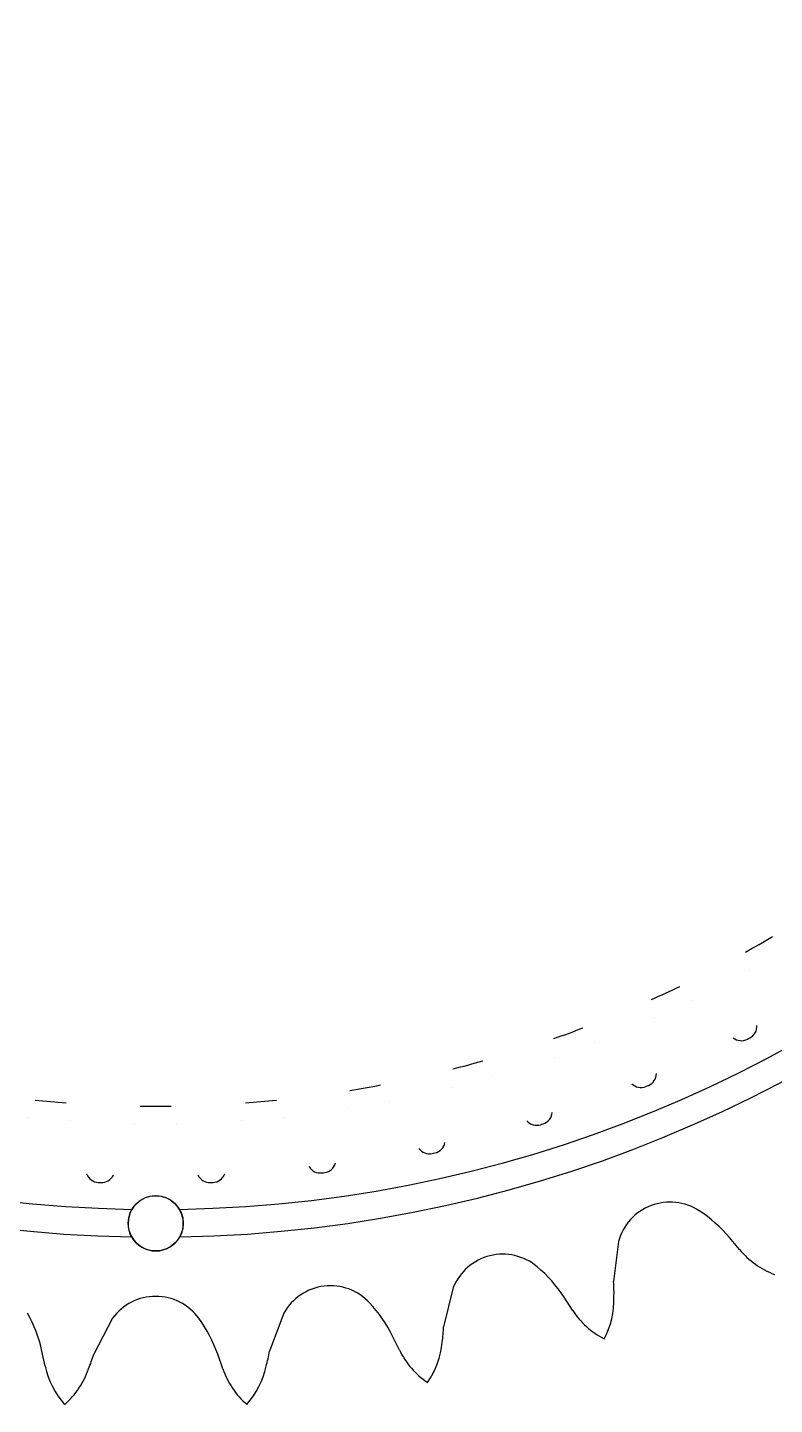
# Model space of a CAD drawing. Header units: millimetres. Extents: x -109 to 109, y -109 to 109.
# Drawn here: x -9.3 to 44.9, y -109.1 to -9.3 of the extents above; entities that cross this region are included whole.
import ezdxf

# ---------------------------------------------------------------- set-up
doc = ezdxf.new("R2010")
doc.units = ezdxf.units.MM
doc.layers.add('Cut003', color=7, linetype='CONTINUOUS')

msp = doc.modelspace()

# ---------------------------------------------------------------- linework, layer by layer
at = {"layer": 'Cut003'}
for p, q in [((44.723, -75.207), (44.723, -75.207, 10)), ((44.723, -75.207), (44.723, -75.207, 10)), ((42.769, -76.335), (42.769, -76.335, 10)), ((42.769, -76.335), (42.769, -76.335, 10)), ((43.067, -77.646), (43.067, -77.646, 10)), ((43.067, -77.646), (43.067, -77.646, 10)), ((37.998, -78.819), (37.998, -78.819, 10)), ((37.998, -78.819), (37.998, -78.819, 10)), ((35.954, -79.772), (35.954, -79.772, 10)), ((35.954, -79.772), (35.954, -79.772, 10)), ((38.902, -79.815), (38.902, -79.815, 10)), ((38.902, -79.815), (38.902, -79.815, 10)), ((30.984, -81.83), (30.984, -81.83, 10)), ((30.984, -81.83), (30.984, -81.83, 10)), ((36.136, -81.104), (36.136, -81.104, 10)), ((36.136, -81.104), (36.136, -81.104, 10)), ((43.594, -81.644), (43.594, -81.644, 10)), ((43.594, -81.644), (43.594, -81.644, 10)), ((28.864, -82.602), (28.864, -82.602, 10)), ((28.864, -82.602), (28.864, -82.602, 10)), ((41.874, -82.54), (41.874, -82.54, 10)), ((41.874, -82.54), (41.874, -82.54, 10)), ((42.912, -82.649), (42.912, -82.649, 10)), ((42.912, -82.649), (42.912, -82.649, 10)), ((43.088, -82.557), (43.088, -82.557, 10)), ((43.088, -82.557), (43.088, -82.557, 10)), ((31.797, -82.902), (31.797, -82.902, 10)), ((31.797, -82.902), (31.797, -82.902, 10)), ((21.555, -84.803), (21.555, -84.803, 10)), ((21.555, -84.803), (21.555, -84.803, 10)), ((23.734, -84.22), (23.734, -84.22, 10)), ((23.734, -84.22), (23.734, -84.22, 10)), ((28.93, -83.945), (28.93, -83.945, 10)), ((28.93, -83.945), (28.93, -83.945, 10)), ((24.451, -85.357), (24.451, -85.357, 10)), ((24.451, -85.357), (24.451, -85.357, 10)), ((36.313, -85.133), (36.313, -85.133, 10)), ((36.313, -85.133), (36.313, -85.133, 10)), ((14.082, -86.359), (14.082, -86.359, 10)), ((14.082, -86.359), (14.082, -86.359, 10)), ((16.304, -85.968), (16.304, -85.968, 10)), ((16.304, -85.968), (16.304, -85.968, 10)), ((21.503, -86.147), (21.503, -86.147, 10)), ((21.503, -86.147), (21.503, -86.147, 10)), ((34.521, -85.875), (34.521, -85.875, 10)), ((34.521, -85.875), (34.521, -85.875, 10)), ((35.546, -86.074), (35.546, -86.074, 10)), ((35.546, -86.074), (35.546, -86.074, 10)), ((35.729, -85.998), (35.729, -85.998, 10)), ((35.729, -85.998), (35.729, -85.998, 10)), ((-8.749, -87.061), (-8.749, -87.061, 10)), ((-8.749, -87.061), (-8.749, -87.061, 10)), ((-6.502, -87.258), (-6.502, -87.258, 10)), ((-6.502, -87.258), (-6.502, -87.258, 10)), ((-1.128, -87.493), (-1.128, -87.493, 10)), ((-1.128, -87.493), (-1.128, -87.493, 10)), ((1.128, -87.493), (1.128, -87.493, 10)), ((1.128, -87.493), (1.128, -87.493, 10)), ((6.502, -87.258), (6.502, -87.258, 10)), ((6.502, -87.258), (6.502, -87.258, 10)), ((8.749, -87.061), (8.749, -87.061, 10)), ((8.749, -87.061), (8.749, -87.061, 10)), ((13.913, -87.694), (13.913, -87.694, 10)), ((13.913, -87.694), (13.913, -87.694, 10)), ((16.919, -87.164), (16.919, -87.164, 10)), ((16.919, -87.164), (16.919, -87.164, 10)), ((-9.258, -88.306), (-9.258, -88.306, 10)), ((-9.258, -88.306), (-9.258, -88.306, 10)), ((-6.217, -88.572), (-6.217, -88.572, 10)), ((-6.217, -88.572), (-6.217, -88.572, 10)), ((-1.526, -88.777), (-1.526, -88.777, 10)), ((-1.526, -88.777), (-1.526, -88.777, 10)), ((1.526, -88.777), (1.526, -88.777, 10)), ((1.526, -88.777), (1.526, -88.777, 10)), ((6.217, -88.572), (6.217, -88.572, 10)), ((6.217, -88.572), (6.217, -88.572, 10)), ((9.258, -88.306), (9.258, -88.306, 10)), ((9.258, -88.306), (9.258, -88.306, 10)), ((26.905, -88.557), (26.905, -88.557, 10)), ((26.905, -88.557), (26.905, -88.557, 10)), ((27.909, -88.845), (27.909, -88.845, 10)), ((27.909, -88.845), (27.909, -88.845, 10)), ((28.098, -88.785), (28.098, -88.785, 10)), ((28.098, -88.785), (28.098, -88.785, 10)), ((28.755, -87.974), (28.755, -87.974, 10)), ((28.755, -87.974), (28.755, -87.974, 10)), ((19.085, -90.565), (19.085, -90.565, 10)), ((19.085, -90.565), (19.085, -90.565, 10)), ((20.978, -90.145), (20.978, -90.145, 10)), ((20.978, -90.145), (20.978, -90.145, 10)), ((13.041, -91.631), (13.041, -91.631, 10)), ((13.041, -91.631), (13.041, -91.631, 10)), ((20.059, -90.939), (20.059, -90.939, 10)), ((20.059, -90.939), (20.059, -90.939, 10)), ((20.253, -90.896), (20.253, -90.896, 10)), ((20.253, -90.896), (20.253, -90.896, 10)), ((-5.006, -92.419), (-5.006, -92.419, 10)), ((-5.006, -92.419), (-5.006, -92.419, 10)), ((-3.068, -92.503), (-3.068, -92.503, 10)), ((-3.068, -92.503), (-3.068, -92.503, 10)), ((3.068, -92.503), (3.068, -92.503, 10)), ((3.068, -92.503), (3.068, -92.503, 10)), ((5.006, -92.419), (5.006, -92.419, 10)), ((5.006, -92.419), (5.006, -92.419, 10)), ((11.119, -91.884), (11.119, -91.884, 10)), ((11.119, -91.884), (11.119, -91.884, 10)), ((12.057, -92.341), (12.057, -92.341, 10)), ((12.057, -92.341), (12.057, -92.341, 10)), ((12.254, -92.315), (12.254, -92.315, 10)), ((12.254, -92.315), (12.254, -92.315, 10)), ((-4.161, -93.032), (-4.161, -93.032, 10)), ((-4.161, -93.032), (-4.161, -93.032, 10)), ((-3.963, -93.041), (-3.963, -93.041, 10)), ((-3.963, -93.041), (-3.963, -93.041, 10)), ((3.963, -93.041), (3.963, -93.041, 10)), ((3.963, -93.041), (3.963, -93.041, 10)), ((4.161, -93.032), (4.161, -93.032, 10)), ((4.161, -93.032), (4.161, -93.032, 10)), ((-1.723, -94.984, 12), (-1.723, -94.984, 10)), ((-1.723, -94.984, 12), (-1.723, -94.984, 10)), ((1.723, -94.984, 12), (1.723, -94.984, 10)), ((1.723, -94.984, 12), (1.723, -94.984, 10)), ((39.41, -95.087), (39.41, -95.087, 10)), ((39.41, -95.087), (39.41, -95.087, 10)), ((2, -96), (2, -96, 12)), ((2, -96), (2, -96, 12)), ((-1.741, -96.984, 12), (-1.741, -96.984, 10)), ((-1.741, -96.984, 12), (-1.741, -96.984, 10)), ((1.741, -96.984, 12), (1.741, -96.984, 10)), ((1.741, -96.984, 12), (1.741, -96.984, 10)), ((33.555, -97.307), (33.201, -100.225)), ((33.555, -97.307, 10), (33.201, -100.225, 10)), ((33.555, -97.307), (33.201, -100.225)), ((33.555, -97.307, 10), (33.201, -100.225, 10)), ((33.555, -97.307), (33.555, -97.307, 10)), ((33.555, -97.307), (33.555, -97.307, 10)), ((42.335, -97.9), (41.61, -97.036)), ((42.335, -97.9, 10), (41.61, -97.036, 10)), ((41.61, -97.036), (41.61, -97.036, 10)), ((42.335, -97.9), (41.61, -97.036)), ((42.335, -97.9, 10), (41.61, -97.036, 10)), ((41.61, -97.036), (41.61, -97.036, 10)), ((42.335, -97.9), (42.335, -97.9, 10)), ((42.335, -97.9), (42.335, -97.9, 10)), ((27.661, -99.144), (27.661, -99.144, 10)), ((27.661, -99.144), (27.661, -99.144, 10)), ((21.582, -100.642), (20.878, -103.496)), ((21.582, -100.642, 10), (20.878, -103.496, 10)), ((21.582, -100.642), (20.878, -103.496)), ((21.582, -100.642, 10), (20.878, -103.496, 10)), ((21.582, -100.642), (21.582, -100.642, 10)), ((21.582, -100.642), (21.582, -100.642, 10)), ((33.201, -100.225), (33.201, -100.225, 10)), ((33.201, -100.225), (33.201, -100.225, 10)), ((15.509, -101.755), (15.509, -101.755, 10)), ((15.509, -101.755), (15.509, -101.755, 10)), ((30.226, -102.289), (29.61, -101.344)), ((30.226, -102.289, 10), (29.61, -101.344, 10)), ((29.61, -101.344), (29.61, -101.344, 10)), ((30.226, -102.289), (29.61, -101.344)), ((30.226, -102.289, 10), (29.61, -101.344, 10)), ((29.61, -101.344), (29.61, -101.344, 10)), ((33.231, -101.352), (33.231, -101.352, 10)), ((33.231, -101.352), (33.231, -101.352, 10)), ((-9.293, -102.51), (-9.293, -102.51, 10)), ((-9.293, -102.51), (-9.293, -102.51, 10)), ((9.293, -102.51), (8.251, -105.258)), ((9.293, -102.51, 10), (8.251, -105.258, 10)), ((9.293, -102.51), (8.251, -105.258)), ((9.293, -102.51, 10), (8.251, -105.258, 10)), ((9.293, -102.51), (9.293, -102.51, 10)), ((9.293, -102.51), (9.293, -102.51, 10)), ((30.226, -102.289), (30.226, -102.289, 10)), ((30.226, -102.289), (30.226, -102.289, 10)), ((-3.131, -102.883), (-4.497, -105.486)), ((-3.131, -102.883, 10), (-4.497, -105.486, 10)), ((-3.131, -102.883), (-4.497, -105.486)), ((-3.131, -102.883, 10), (-4.497, -105.486, 10)), ((-3.131, -102.883), (-3.131, -102.883, 10)), ((-3.131, -102.883), (-3.131, -102.883, 10)), ((3.131, -102.883), (3.131, -102.883, 10)), ((3.131, -102.883), (3.131, -102.883, 10)), ((20.878, -103.496), (20.878, -103.496, 10)), ((20.878, -103.496), (20.878, -103.496, 10)), ((17.676, -105.187), (17.179, -104.174)), ((17.676, -105.187, 10), (17.179, -104.174, 10)), ((17.179, -104.174), (17.179, -104.174, 10)), ((17.676, -105.187), (17.179, -104.174)), ((17.676, -105.187, 10), (17.179, -104.174, 10)), ((17.179, -104.174), (17.179, -104.174, 10)), ((20.772, -104.619), (20.772, -104.619, 10)), ((20.772, -104.619), (20.772, -104.619, 10)), ((32.527, -104.381), (32.527, -104.381, 10)), ((32.527, -104.381), (32.527, -104.381, 10)), ((-8.011, -106.36), (-8.251, -105.258)), ((-8.011, -106.36, 10), (-8.251, -105.258, 10)), ((-8.251, -105.258), (-8.251, -105.258, 10)), ((-8.251, -105.258), (-8.251, -105.258, 10)), ((-8.011, -106.36), (-8.251, -105.258)), ((-8.011, -106.36, 10), (-8.251, -105.258, 10)), ((-4.497, -105.486), (-4.497, -105.486, 10)), ((-4.497, -105.486), (-4.497, -105.486, 10)), ((4.868, -106.55), (4.497, -105.486)), ((4.868, -106.55, 10), (4.497, -105.486, 10)), ((4.497, -105.486), (4.497, -105.486, 10)), ((4.497, -105.486), (4.497, -105.486, 10)), ((4.868, -106.55), (4.497, -105.486)), ((4.868, -106.55, 10), (4.497, -105.486, 10)), ((8.251, -105.258), (8.251, -105.258, 10)), ((8.251, -105.258), (8.251, -105.258, 10)), ((17.676, -105.187), (17.676, -105.187, 10)), ((17.676, -105.187), (17.676, -105.187, 10)), ((-8.011, -106.36), (-8.011, -106.36, 10)), ((-8.011, -106.36), (-8.011, -106.36, 10)), ((-4.868, -106.55), (-4.868, -106.55, 10)), ((-4.868, -106.55), (-4.868, -106.55, 10)), ((4.868, -106.55), (4.868, -106.55, 10)), ((4.868, -106.55), (4.868, -106.55, 10)), ((8.011, -106.36), (8.011, -106.36, 10)), ((8.011, -106.36), (8.011, -106.36, 10)), ((19.708, -107.541), (19.708, -107.541, 10)), ((19.708, -107.541), (19.708, -107.541, 10)), ((-6.601, -109.132), (-6.601, -109.132, 10)), ((-6.601, -109.132), (-6.601, -109.132, 10)), ((6.601, -109.132), (6.601, -109.132, 10)), ((6.601, -109.132), (6.601, -109.132, 10))]:
    msp.add_line(p, q, dxfattribs=at)
msp.add_circle((0, -96), 2, dxfattribs=at)
msp.add_circle((0, -96), 2, dxfattribs=at)
for centre, radius, start, end in [((0, 0, 10), 97, 91.02841, -91.02841), ((0, 0, 10), 97, 91.02841, -91.02841), ((0, 0, 12), 97, 91.02841, -91.02841), ((0, 0, 12), 97, 91.02841, -91.02841), ((0, 0, 12), 95, 91.03918, -91.03918), ((0, 0, 10), 95, 91.03918, -91.03918), ((0, 0, 12), 95, 91.03918, -91.03918), ((0, 0, 10), 95, 91.03918, -91.03918), ((0, 0, 12), 95, -88.96082, 0), ((0, 0, 10), 95, -88.96082, 0), ((0, 0, 12), 95, -88.96082, 0), ((0, 0, 10), 95, -88.96082, 0), ((0, 0, 10), 97, -88.97159, 0), ((0, 0, 10), 97, -88.97159, 0), ((0, 0, 12), 97, -88.97159, 0), ((0, 0, 12), 97, -88.97159, 0), ((0, 0), 87.5, -60.7384, -59.26105), ((0, 0), 87.5, -60.7384, -59.26105), ((0, 0, 10), 87.5, -60.7384, -59.26105), ((0, 0, 10), 87.5, -60.7384, -59.26105), ((0, 0), 87.5, -65.7384, -64.26105), ((0, 0), 87.5, -65.7384, -64.26105), ((0, 0, 10), 87.5, -65.7384, -64.26105), ((0, 0, 10), 87.5, -65.7384, -64.26105), ((0, 0), 87.5, -70.7384, -69.26105), ((0, 0), 87.5, -70.7384, -69.26105), ((0, 0, 10), 87.5, -70.7384, -69.26105), ((0, 0, 10), 87.5, -70.7384, -69.26105), ((42.647, -81.716), 0.95, -62.32976, 4.31558), ((42.647, -81.716), 0.95, -62.32976, 4.31558), ((42.647, -81.716, 10), 0.95, -62.32976, 4.31558), ((42.647, -81.716, 10), 0.95, -62.32976, 4.31558), ((42.476, -81.805), 0.95, -129.31558, -62.67024), ((42.476, -81.805), 0.95, -129.31558, -62.67024), ((42.476, -81.805, 10), 0.95, -129.31558, -62.67024), ((42.476, -81.805, 10), 0.95, -129.31558, -62.67024), ((0, 0), 93.125, -62.56102, -62.43898), ((0, 0), 93.125, -62.56102, -62.43898), ((0, 0, 10), 93.125, -62.56102, -62.43898), ((0, 0, 10), 93.125, -62.56102, -62.43898), ((0, 0), 87.5, -75.7384, -74.26105), ((0, 0), 87.5, -75.7384, -74.26105), ((0, 0, 10), 87.5, -75.7384, -74.26105), ((0, 0, 10), 87.5, -75.7384, -74.26105), ((35.363, -85.122), 0.95, -67.32976, -0.68442), ((35.363, -85.122), 0.95, -67.32976, -0.68442), ((35.363, -85.122, 10), 0.95, -67.32976, -0.68442), ((35.363, -85.122, 10), 0.95, -67.32976, -0.68442), ((0, 0), 87.5, -80.7384, -79.26105), ((0, 0), 87.5, -80.7384, -79.26105), ((0, 0, 10), 87.5, -80.7384, -79.26105), ((0, 0, 10), 87.5, -80.7384, -79.26105), ((35.185, -85.195), 0.95, -134.31558, -67.67024), ((35.185, -85.195), 0.95, -134.31558, -67.67024), ((35.185, -85.195, 10), 0.95, -134.31558, -67.67024), ((35.185, -85.195, 10), 0.95, -134.31558, -67.67024), ((0, 0), 93.125, -67.56102, -67.43898), ((0, 0), 93.125, -67.56102, -67.43898), ((0, 0, 10), 93.125, -67.56102, -67.43898), ((0, 0, 10), 93.125, -67.56102, -67.43898), ((0, 0), 87.5, -95.7384, -94.26105), ((0, 0), 87.5, -95.7384, -94.26105), ((0, 0, 10), 87.5, -95.7384, -94.26105), ((0, 0, 10), 87.5, -95.7384, -94.26105), ((0, 0), 87.5, -90.7384, -89.26105), ((0, 0), 87.5, -90.7384, -89.26105), ((0, 0, 10), 87.5, -90.7384, -89.26105), ((0, 0, 10), 87.5, -90.7384, -89.26105), ((0, 0), 87.5, -85.7384, -84.26105), ((0, 0), 87.5, -85.7384, -84.26105), ((0, 0, 10), 87.5, -85.7384, -84.26105), ((0, 0, 10), 87.5, -85.7384, -84.26105), ((27.626, -87.938), 0.95, -139.31558, -72.67024), ((27.626, -87.938), 0.95, -139.31558, -72.67024), ((27.626, -87.938, 10), 0.95, -139.31558, -72.67024), ((27.626, -87.938, 10), 0.95, -139.31558, -72.67024), ((0, 0), 93.125, -72.56102, -72.43898), ((0, 0), 93.125, -72.56102, -72.43898), ((0, 0, 10), 93.125, -72.56102, -72.43898), ((0, 0, 10), 93.125, -72.56102, -72.43898), ((27.809, -87.88), 0.95, -72.32976, -5.68442), ((27.809, -87.88), 0.95, -72.32976, -5.68442), ((27.809, -87.88, 10), 0.95, -72.32976, -5.68442), ((27.809, -87.88, 10), 0.95, -72.32976, -5.68442), ((19.856, -90.011), 0.95, -144.31558, -77.67024), ((19.856, -90.011), 0.95, -144.31558, -77.67024), ((19.856, -90.011, 10), 0.95, -144.31558, -77.67024), ((19.856, -90.011, 10), 0.95, -144.31558, -77.67024), ((20.044, -89.969), 0.95, -77.32976, -10.68442), ((20.044, -89.969), 0.95, -77.32976, -10.68442), ((20.044, -89.969, 10), 0.95, -77.32976, -10.68442), ((20.044, -89.969, 10), 0.95, -77.32976, -10.68442), ((12.127, -91.374), 0.95, -82.32976, -15.68442), ((12.127, -91.374), 0.95, -82.32976, -15.68442), ((12.127, -91.374, 10), 0.95, -82.32976, -15.68442), ((12.127, -91.374, 10), 0.95, -82.32976, -15.68442), ((0, 0), 93.125, -77.56102, -77.43898), ((0, 0), 93.125, -77.56102, -77.43898), ((0, 0, 10), 93.125, -77.56102, -77.43898), ((0, 0, 10), 93.125, -77.56102, -77.43898), ((-4.117, -92.083), 0.95, -159.31558, -92.67024), ((-4.117, -92.083), 0.95, -159.31558, -92.67024), ((-4.117, -92.083, 10), 0.95, -159.31558, -92.67024), ((-4.117, -92.083, 10), 0.95, -159.31558, -92.67024), ((-3.924, -92.091), 0.95, -92.32976, -25.68442), ((-3.924, -92.091), 0.95, -92.32976, -25.68442), ((-3.924, -92.091, 10), 0.95, -92.32976, -25.68442), ((-3.924, -92.091, 10), 0.95, -92.32976, -25.68442), ((3.924, -92.091), 0.95, -154.31558, -87.67024), ((3.924, -92.091), 0.95, -154.31558, -87.67024), ((3.924, -92.091, 10), 0.95, -154.31558, -87.67024), ((3.924, -92.091, 10), 0.95, -154.31558, -87.67024), ((4.117, -92.083), 0.95, -87.32976, -20.68442), ((4.117, -92.083), 0.95, -87.32976, -20.68442), ((4.117, -92.083, 10), 0.95, -87.32976, -20.68442), ((4.117, -92.083, 10), 0.95, -87.32976, -20.68442), ((11.936, -91.399), 0.95, -149.31558, -82.67024), ((11.936, -91.399), 0.95, -149.31558, -82.67024), ((11.936, -91.399, 10), 0.95, -149.31558, -82.67024), ((11.936, -91.399, 10), 0.95, -149.31558, -82.67024), ((0, 0), 93.125, -82.56102, -82.43898), ((0, 0), 93.125, -82.56102, -82.43898), ((0, 0, 10), 93.125, -82.56102, -82.43898), ((0, 0, 10), 93.125, -82.56102, -82.43898), ((0, 0), 93.125, -92.56102, -92.43898), ((0, 0), 93.125, -92.56102, -92.43898), ((0, 0, 10), 93.125, -92.56102, -92.43898), ((0, 0, 10), 93.125, -92.56102, -92.43898), ((0, 0), 93.125, -87.56102, -87.43898), ((0, 0), 93.125, -87.56102, -87.43898), ((0, 0, 10), 93.125, -87.56102, -87.43898), ((0, 0, 10), 93.125, -87.56102, -87.43898), ((0, -96, 10), 2, 30.51823, 149.48177), ((0, -96, 10), 2, 30.51823, 149.48177), ((37.294, -98.336), 3.877, 110.76923, 164.61538), ((37.294, -98.336, 10), 3.877, 110.76923, 164.61538), ((37.294, -98.336, 10), 3.877, 110.76923, 164.61538), ((37.294, -98.336), 3.877, 110.76923, 164.61538), ((37.294, -98.336), 3.877, 56.92308, 110.76923), ((37.294, -98.336, 10), 3.877, 56.92308, 110.76923), ((37.294, -98.336), 3.877, 56.92308, 110.76923), ((37.294, -98.336, 10), 3.877, 56.92308, 110.76923), ((0, -96, 12), 2, 149.48177, -150.51554), ((0, -96, 12), 2, 149.48177, -150.51554), ((0, -96, 12), 2, 0, 30.51823), ((0, -96, 12), 2, 0, 30.51823), ((33.958, -103.457), 9.989, 40, 56.92308), ((33.958, -103.457, 10), 9.989, 40, 56.92308), ((33.958, -103.457), 9.989, 40, 56.92308), ((33.958, -103.457, 10), 9.989, 40, 56.92308), ((0, -96, 12), 2, -29.48446, 0), ((0, -96, 12), 2, -29.48446, 0), ((0, -96, 10), 2, -150.51554, -29.48446), ((0, -96, 10), 2, -150.51554, -29.48446), ((25.169, -102.114), 3.877, 103.84615, 157.69231), ((25.169, -102.114, 10), 3.877, 103.84615, 157.69231), ((25.169, -102.114, 10), 3.877, 103.84615, 157.69231), ((25.169, -102.114), 3.877, 103.84615, 157.69231), ((25.169, -102.114), 3.877, 50, 103.84615), ((25.169, -102.114, 10), 3.877, 50, 103.84615), ((25.169, -102.114), 3.877, 50, 103.84615), ((25.169, -102.114, 10), 3.877, 50, 103.84615), ((47.047, -93.946), 6.152, -140, -110.71893), ((47.047, -93.946, 10), 6.152, -140, -110.71893), ((47.047, -93.946), 6.152, -140, -110.71893), ((47.047, -93.946, 10), 6.152, -140, -110.71893), ((21.24, -106.796), 9.989, 33.07692, 50), ((21.24, -106.796, 10), 9.989, 33.07692, 50), ((21.24, -106.796), 9.989, 33.07692, 50), ((21.24, -106.796, 10), 9.989, 33.07692, 50), ((12.677, -104.403), 3.877, 96.92308, 150.76923), ((12.677, -104.403, 10), 3.877, 96.92308, 150.76923), ((12.677, -104.403, 10), 3.877, 96.92308, 150.76923), ((12.677, -104.403), 3.877, 96.92308, 150.76923), ((12.677, -104.403), 3.877, 43.07692, 96.92308), ((12.677, -104.403, 10), 3.877, 43.07692, 96.92308), ((12.677, -104.403), 3.877, 43.07692, 96.92308), ((12.677, -104.403, 10), 3.877, 43.07692, 96.92308), ((23.247, -101.057), 9.989, -1.69724, 4.77417), ((23.247, -101.057, 10), 9.989, -1.69724, 4.77417), ((23.247, -101.057), 9.989, -1.69724, 4.77417), ((23.247, -101.057, 10), 9.989, -1.69724, 4.77417), ((0, -105.17), 3.877, 90, 143.84615), ((0, -105.17, 10), 3.877, 90, 143.84615), ((0, -105.17, 10), 3.877, 90, 143.84615), ((0, -105.17), 3.877, 90, 143.84615), ((0, -105.17), 3.877, 36.15385, 90), ((0, -105.17, 10), 3.877, 36.15385, 90), ((0, -105.17, 10), 3.877, 36.15385, 90), ((0, -105.17), 3.877, 36.15385, 90), ((8.212, -108.577), 9.989, 26.15385, 43.07692), ((8.212, -108.577, 10), 9.989, 26.15385, 43.07692), ((8.212, -108.577), 9.989, 26.15385, 43.07692), ((8.212, -108.577, 10), 9.989, 26.15385, 43.07692), ((27.082, -101.518), 6.152, -27.7426, 1.53846), ((27.082, -101.518, 10), 6.152, -27.7426, 1.53846), ((27.082, -101.518), 6.152, -27.7426, 1.53846), ((27.082, -101.518, 10), 6.152, -27.7426, 1.53846), ((-18.011, -107.388), 9.989, 12.30769, 29.23077), ((-18.011, -107.388, 10), 9.989, 12.30769, 29.23077), ((-18.011, -107.388), 9.989, 12.30769, 29.23077), ((-18.011, -107.388, 10), 9.989, 12.30769, 29.23077), ((35.38, -98.932), 6.152, -146.92308, -117.64201), ((35.38, -98.932, 10), 6.152, -146.92308, -117.64201), ((35.38, -98.932), 6.152, -146.92308, -117.64201), ((35.38, -98.932, 10), 6.152, -146.92308, -117.64201), ((-4.935, -108.776), 9.989, 19.23077, 36.15385), ((-4.935, -108.776, 10), 9.989, 19.23077, 36.15385), ((-4.935, -108.776), 9.989, 19.23077, 36.15385), ((-4.935, -108.776, 10), 9.989, 19.23077, 36.15385), ((10.896, -103.122), 9.989, -8.62032, -2.14891), ((10.896, -103.122, 10), 9.989, -8.62032, -2.14891), ((10.896, -103.122), 9.989, -8.62032, -2.14891), ((10.896, -103.122, 10), 9.989, -8.62032, -2.14891), ((14.648, -104.042), 6.152, -34.66568, -5.38462), ((14.648, -104.042, 10), 6.152, -34.66568, -5.38462), ((14.648, -104.042), 6.152, -34.66568, -5.38462), ((14.648, -104.042, 10), 6.152, -34.66568, -5.38462), ((-14.099, -102.733), 9.989, -22.46648, -15.99506), ((-14.099, -102.733, 10), 9.989, -22.46648, -15.99506), ((-14.099, -102.733), 9.989, -22.46648, -15.99506), ((-14.099, -102.733, 10), 9.989, -22.46648, -15.99506), ((-1.613, -103.683), 9.989, -15.5434, -9.07199), ((-1.613, -103.683, 10), 9.989, -15.5434, -9.07199), ((-1.613, -103.683), 9.989, -15.5434, -9.07199), ((-1.613, -103.683, 10), 9.989, -15.5434, -9.07199), ((23.198, -102.475), 6.152, -153.84615, -124.56509), ((23.198, -102.475, 10), 6.152, -153.84615, -124.56509), ((23.198, -102.475), 6.152, -153.84615, -124.56509), ((23.198, -102.475, 10), 6.152, -153.84615, -124.56509), ((-2, -105.049), 6.152, -167.69231, -138.41124), ((-2, -105.049, 10), 6.152, -167.69231, -138.41124), ((-2, -105.049), 6.152, -167.69231, -138.41124), ((-2, -105.049, 10), 6.152, -167.69231, -138.41124), ((-10.676, -104.524), 6.152, -48.51184, -19.23077), ((-10.676, -104.524, 10), 6.152, -48.51184, -19.23077), ((-10.676, -104.524), 6.152, -48.51184, -19.23077), ((-10.676, -104.524, 10), 6.152, -48.51184, -19.23077), ((10.676, -104.524), 6.152, -160.76923, -131.48816), ((10.676, -104.524, 10), 6.152, -160.76923, -131.48816), ((10.676, -104.524), 6.152, -160.76923, -131.48816), ((10.676, -104.524, 10), 6.152, -160.76923, -131.48816), ((2, -105.049), 6.152, -41.58876, -12.30769), ((2, -105.049, 10), 6.152, -41.58876, -12.30769), ((2, -105.049), 6.152, -41.58876, -12.30769), ((2, -105.049, 10), 6.152, -41.58876, -12.30769)]:
    msp.add_arc(centre, radius, start, end, dxfattribs=at)

doc.saveas('drawing.dxf')
